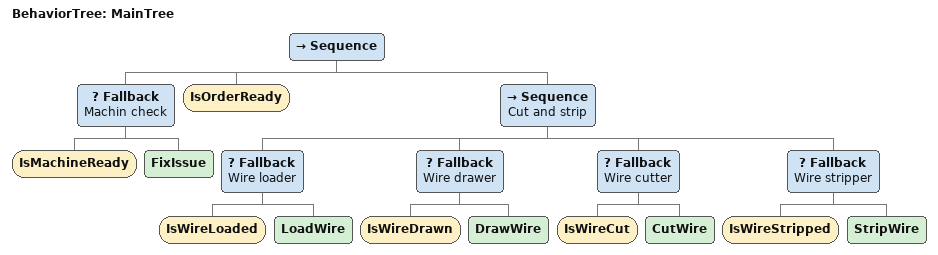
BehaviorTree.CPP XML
<root BTCPP_format="4">

    <BehaviorTree ID="MainTree">
        <Sequence>

            <Fallback name="Machin check">
                <IsMachineReady/>
                <FixIssue/>
            </Fallback>

            <IsOrderReady/>

            <Sequence name="Cut and strip">
                <Fallback name="Wire loader">
                    <IsWireLoaded/>
                    <LoadWire/>
                </Fallback>

                <Fallback name="Wire drawer">
                    <IsWireDrawn/>
                    <DrawWire/>
                </Fallback>

                <Fallback name="Wire cutter">
                    <IsWireCut/>
                    <CutWire/>
                </Fallback>

                <Fallback name="Wire stripper">
                    <IsWireStripped/>
                    <StripWire/>
                </Fallback>
            </Sequence>
        </Sequence>
    </BehaviorTree>

</root>
